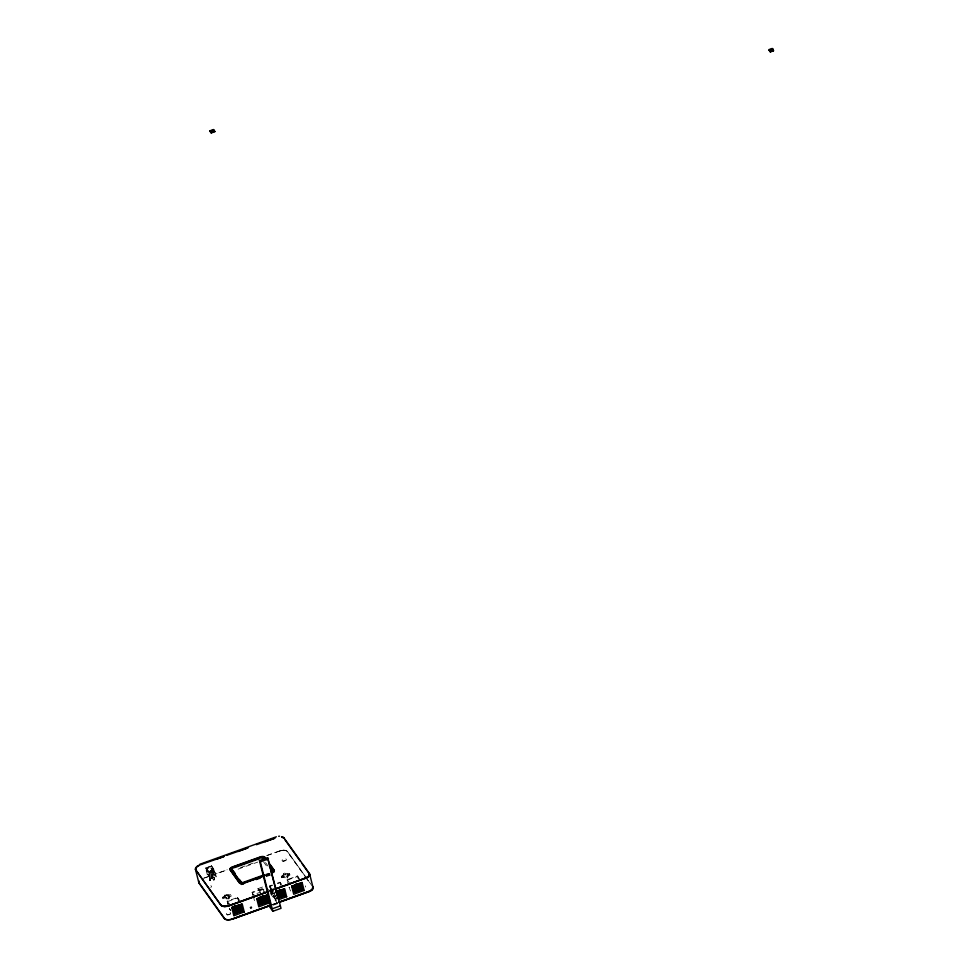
<?xml version="1.0" encoding="UTF-8"?>
<svg xmlns="http://www.w3.org/2000/svg" width="969" height="969" viewBox="0 0 969 969"><rect width="100%" height="100%" fill="white"/><g stroke="black" fill="none" stroke-linecap="round" stroke-linejoin="round"><path stroke-width="0.73" stroke-dasharray="4.84 3.63" d="M213.047 877.224L210.358 878.895L207.257 874.498M213.216 877.466L211.848 878.314L210.963 875.988C213.459 873.408 213.41 879.997 212.599 875.407M214.343 879.028C213.931 880.809 212.235 880.361 214.331 879.162M224.651 895.005L224.99 895.501A2.641 1.32 -14.2 0 0 224.142 896.543C221.259 896.47 222.991 900.661 225.087 898.626A2.641 1.32 -14.2 0 0 226.77 898.76L228.95 898.905L228.43 896.87A2.641 1.32 -14.2 0 0 229.29 895.828L230.804 894.666L228.636 894.92A2.641 1.32 -14.2 0 0 226.952 894.787L224.772 894.641L225.292 896.688A2.641 1.32 -14.2 0 0 224.433 897.718L222.834 898.723M229.084 898.626L228.732 898.057A2.641 1.32 -14.2 0 0 229.592 897.015L231.155 896.192L230.852 895.005M285.492 877.672A2.641 1.32 -14.2 0 1 283.808 877.539L281.591 877.72L283.166 876.63A2.641 1.32 -14.2 0 1 284.014 875.601C281.434 873.372 286.436 871.688 285.976 874.886A2.641 1.32 -14.2 0 1 287.66 875.019L289.888 874.837L288.314 875.928A2.641 1.32 -14.2 0 1 287.454 876.969C288.786 878.689 284.196 878.859 285.189 876.485A2.641 1.32 -14.2 0 1 283.505 876.351M289.913 875.007L289.343 873.457L287.369 873.832A2.641 1.32 -14.2 0 0 285.673 873.699M209.946 879.125C211.169 881.063 208.335 879.404 209.861 879.367C212.453 885.484 205.016 864.239 209.425 879.816M210.394 880.458L209.122 875.043M271.962 889.215L273.621 895.719L271.998 889.324M273.585 895.61L274.409 897.754L273.403 895.308M212.574 877.018L211.799 877.732L212.623 877.175M209.776 880.252L209.461 879.367M222.567 897.355L224.784 897.439A2.641 1.32 -14.2 0 0 226.467 897.573L227.485 898.202L228.781 897.439M224.953 896.192L226.08 895.368L227.255 895.974A2.641 1.32 -14.2 0 1 228.938 896.107L231.191 896.01M289.574 873.917L288.011 874.741A2.641 1.32 -14.2 0 1 287.163 875.782L286.715 877.018L285.189 876.485M227.8 902.999L228.054 904.041L227.182 901.194L237.587 897.464L239.827 900.71M271.792 893.164L270.339 886.877M276.238 900.419L271.623 893.963L271.853 893.139M274.251 893.018L271.623 893.963L271.889 893.224L273.621 895.719M289.101 887.689C289.137 885.036 289.61 891.868 291.79 891.456M252.848 894.072L253.248 895.441M272.192 885.024L269.6 885.957L270.787 889.13M209.837 880.627L209.486 879.804M285.867 860.399L282.9 861.114M230.174 914.082L227.218 914.809M205.646 868.091L211.545 865.971M205.598 867.921L207.754 870.937L213.652 868.818L215.324 875.395L209.413 877.514M206.797 871.422L206.869 871.397A3.101 2.641 -35.6 0 1 209.086 867.752A3.101 2.641 -35.6 0 1 212.623 869.326L212.017 866.637L206.118 868.757L206.797 871.422L209.449 875.019L210.358 878.895M209.389 875.043L209.449 875.019A3.101 2.641 -35.6 0 1 211.678 871.373A3.101 2.641 -35.6 0 1 215.215 872.948L216.257 876.775L212.029 878.023L212.114 876.933L212.877 877.526L212.102 878.059L211.484 874.716M203.042 878.423L227.17 869.75M266.899 855.482L279.678 850.903A6.347 3.161 -14.2 0 1 287.514 851.497L311.873 885.569M204.495 878.023L227.255 869.871M266.935 855.603L279.75 851.012A6.08 3.028 -14.2 0 1 287.26 851.581L304.678 875.976M212.768 875.649L210.963 875.988M240.518 867.606L254.532 862.58M238.095 869.157L257.718 862.107M265.772 874.28L268.583 873.275M265.93 874.898L270.133 873.384M264.828 875.407L270.436 873.396M264.9 875.697L270.508 873.687M265.93 876.061L270.133 874.559M266.318 876.606L270.521 875.092M283.711 874.413A2.641 1.32 -14.2 0 0 282.863 875.455L281.289 876.267L281.555 877.635M263.919 889.215L258.457 891.165L257.839 888.694L266.027 885.763M252.788 894.871L252.122 892.243L262.526 888.5L264.767 891.759M277.4 883.159L279.993 882.226L282.233 885.472M299.712 879.198L297.471 875.952L287.066 879.682L288.411 884.963M227.485 901.618L237.889 897.875L238.556 900.552M262.829 888.924L252.424 892.655L253.103 895.332M272.495 885.448L269.903 886.381L271.926 894.387M277.703 883.583L280.295 882.65M287.369 880.106L297.774 876.376M227.86 902.139L229.556 904.392M238.192 898.42L238.713 900.685M280.61 883.195L281.119 885.424L280.671 883.171M298.077 876.921L298.597 879.162M256.918 893.43L260.709 892.061M274.687 888.343L272.664 889.07L273.864 893.806L277.025 898.239M269.854 890.886L274.106 889.36M269.866 890.947L274.191 889.481M269.976 891.189L274.239 889.663M271.599 893.878L269.6 885.957L273.476 891.383M273.234 904.234L277.485 902.708M271.829 904.804L277.57 902.817M271.926 904.985L277.594 902.938M273.282 905.191L277.534 903.653M212.344 878.108L211.387 877.684M213.919 878.992C213.701 880.215 212.901 878.98 214.101 879.125M210.927 873.226C216.014 868.042 204.386 872.245 212.054 872.391M281.337 876.606L283.505 876.351L283.808 877.539M210.249 880.106L207.754 870.937M209.752 871.591L210.976 870.889M287.539 851.618L304.944 875.952M305.816 877.163L310.165 883.256M305.526 877.139L309.898 883.28M285.976 874.886L284.292 874.413L284.014 875.601M289.44 882.892L287.066 879.682L287.963 882.565M265.554 862.592L268.074 866.104M263.544 861.841L267.735 867.703M270.508 888.815L269.6 885.957M268.546 889.288L276.977 901.073M270.036 892.958L278.491 904.792M257.839 888.694L260.358 892.231M252.122 892.243L253.03 895.15L252.122 892.243L254.496 895.441M211.496 865.801L213.652 868.818M212.344 868.66L215.288 872.924M211.097 868.369L213.519 871.749M213.168 872.379L216.257 876.775M213.071 873.796L213.18 873.941A1.381 1.175 -35.6 0 0 212.865 872.209A1.381 1.175 -35.6 0 0 210.988 872.875A1.381 1.175 -35.6 0 0 211.533 874.535L211.436 874.377A1.381 1.175 -35.6 0 1 210.879 872.73A1.381 1.175 -35.6 0 1 212.756 872.052A1.381 1.175 -35.6 0 1 213.071 873.796C218.037 893.454 209.207 858.28 214.258 877.502M207.451 871.034L209.861 874.401M228.514 906.463L227.182 901.194L229.205 904.029M230.949 910.63L229.411 908.486L231.228 912.023M273.343 895.332L274.348 897.779M227.182 901.194L228.078 904.089M297.471 875.952L298.137 878.592M288.011 874.741L288.314 875.928M287.369 873.832L287.66 875.019M287.502 876.351L287.793 877.454M287.163 875.782L287.454 876.969M283.384 873.917L283.675 875.104M282.863 875.455L283.166 876.63M279.993 882.226L280.659 884.867M274.215 892.413L276.262 900.54M253.442 896.664L254.447 900.661M237.587 897.464L238.253 900.092M229.29 895.828L229.592 897.015M228.636 894.92L228.938 896.107M228.43 896.87L228.732 898.057M226.952 894.787L227.255 895.974M226.467 897.573L226.77 898.76M224.99 895.501L225.292 896.688M224.784 897.439L225.087 898.626M224.142 896.543L224.433 897.718M211.436 874.377L212.853 879.731M263.193 889.445L263.653 891.71M279.69 850.964A6.347 3.161 -14.2 0 1 287.527 851.557M279.775 851.073A6.08 3.028 -14.2 0 1 287.272 851.642M210.818 885.763A2.204 1.102 -14.2 0 1 210.745 887.459M305.296 885.908A2.204 1.102 -14.2 0 1 305.247 887.01M229.447 908.377L229.278 909.176L229.411 908.486M211.533 865.923L205.622 868.042L207.293 874.619L213.192 872.5L211.533 865.923M283.105 861.15A2.204 1.102 -14.2 0 0 286.376 859.6A2.204 1.102 -14.2 0 0 283.178 859.188A2.204 1.102 -14.2 0 0 283.105 861.15M227.412 914.845A2.204 1.102 -14.2 0 0 230.683 913.295A2.204 1.102 -14.2 0 0 227.497 912.883A2.204 1.102 -14.2 0 0 227.412 914.845M211.399 875.116A2.253 1.926 -35.6 0 0 213.677 872.027A2.253 1.926 -35.6 0 0 209.982 872.088A2.253 1.926 -35.6 0 0 211.399 875.116M208.989 871.749A2.253 1.926 -35.6 0 0 211.266 868.648A2.253 1.926 -35.6 0 0 207.572 868.721A2.253 1.926 -35.6 0 0 208.989 871.749"/><path stroke-width="1.45" d="M261.036 896.991L264.367 901.994L261.012 896.797M263.096 896.252L266.003 901.412L263.035 896.095M295.969 884.212C304.835 900.08 294.322 879.804 296.926 885.533L296.344 884.2M210.673 132.208L211.412 132.123L210.685 131.929M210.576 130.936L211.23 132.983L214.827 131.675M210.927 131.409L210.237 131.59L211.06 132.571M309.644 875.08L309.692 874.438M234.534 913.815L233.238 908.716L234.534 913.815L242.783 910.848L241.487 905.749C239.767 907.287 234.837 904.138 235.443 908.001L233.42 908.728M259.474 904.864L258.178 899.753L259.474 904.864L267.723 901.897L266.427 896.797L264.186 897.682L262.599 895.465M298.682 883.994L299.13 885.133L301.383 884.249L302.667 889.348L294.419 892.304L292.917 889.748M260.176 897.1L263.568 902.248L260.176 897.185M209.982 130.803L213.519 129.543L214.621 131.215M209.958 130.912L211.327 132.317M210.879 131.893L211.194 132.172M211.375 132.135L210.939 131.336M232.439 907.711L232.669 908.643M234.861 907.868L234.728 906.839L232.306 907.711L232.56 908.74L234.982 907.868M264.452 896.216L264.682 897.149M292.323 886.199L292.565 887.144M299.276 883.667L299.53 884.697L301.953 883.825L301.698 882.795L299.276 883.667L299.639 884.6M210.394 131.215L211.593 132.547L210.564 130.863M196.113 867.546L195.532 869.629M309.05 876.158L307.924 877.187L309.39 875.491M257.996 899.583L260.152 903.144M258.832 899.28L260.976 902.854M278.212 896.664L276.31 893.006M279.036 896.361L276.746 892.849M279.871 896.059L277.97 892.413M280.707 895.768L277.679 891.02M281.531 895.465L278.66 890.354M282.367 895.162L279.435 890.075L282.718 895.368M236.109 905.664L239.416 910.945L236.097 905.954M233.396 909.915L235.261 912.435L233.057 908.534M233.505 908.377L236.036 912.168L233.892 908.244M234.328 908.086L236.896 911.853L234.728 907.941M235.164 907.783L237.732 911.563L234.825 906.415M235.261 906.245L238.568 911.26L235.661 906.112M237.756 905.361L241.063 910.363L238.156 905.216M259.268 899.123L261.836 902.902L259.668 898.99M260.104 898.832L262.672 902.599L260.491 898.687M261.872 896.7L265.191 901.691L262.139 896.337M279.363 896.591L276.407 891.48M283.505 894.871L280.15 890.014M292.953 887.035L295.145 890.935L293.292 888.416M294.612 886.441L296.793 890.354L294.225 886.574M295.048 886.284L297.64 890.039L294.709 884.903M298.5 889.724L295.279 884.382L298.488 889.506M296.817 884.152L300.111 889.154L297.204 884.007M297.64 883.849L300.947 888.852L298.04 883.704M210.14 131.336L213.483 129.967M769.241 50.376L771.251 49.637M773.238 49.855L772.22 48.45L768.962 49.589L770.307 51.963L773.577 50.776L772.232 49.08M260.697 903.06L258.444 899.426M196.622 867.013L197.216 866.395M238.168 905.736L239.464 906.475M239.246 906.633L241.487 905.749M263.108 896.773L264.404 897.524M262.696 896.398L263.629 896.131L264.186 897.682L266.427 896.797M280.731 890.45L281.87 891.25L281.095 889.857M281.664 891.407L283.905 890.523L285.201 895.622L276.94 898.578M294.879 885.363L298.052 884.225M299.348 884.976L298.21 884.176M299.13 885.133L301.383 884.249M275.656 889.142L307.888 877.066M278.067 890.874L280.949 896.046M280.174 890.123L283.554 895.041M210.164 131.033L210.903 131.723M198.79 865.499L197.955 865.923A6.347 3.161 -14.2 0 1 198.766 865.438L198.815 865.62M302.158 863.791L309.123 873.59A6.08 3.028 -14.2 0 1 305.344 878.217L275.523 888.852L307.185 877.66M214.549 131.251L210.915 132.547M210.782 131.639L210.443 131.869M773.395 50.945L772.293 48.971M199.747 864.287L276.383 836.78M199.662 865.075L223.875 856.523M226.625 855.397L248.003 847.863L238.083 851.485M256.434 844.689L274.966 838.185L265.046 841.807M216.79 859.128L223.887 856.584M234.365 867.691L259.595 858.631M269.624 905.191L271.32 907.541L259.438 860.593L267.626 857.662L281.022 908.328L272.834 911.272L268.607 905.361M259.438 860.593L260.334 861.853L268.522 858.909M264.38 874.777L243.352 882.323A2.156 1.078 -14.2 0 1 240.7 882.129L231.47 869.217A2.156 1.078 -14.2 0 1 232.814 867.582L260.843 857.517A2.156 1.078 -14.2 0 1 263.495 857.722M264.537 875.395L243.51 882.941A2.156 1.078 -14.2 0 1 240.857 882.747L231.627 869.835A2.156 1.078 -14.2 0 1 232.972 868.2M263.423 875.915L243.813 882.965A3.634 1.817 -14.2 0 1 239.319 882.614L230.089 869.714A3.634 1.817 -14.2 0 1 232.354 866.952L260.382 856.887A3.634 1.817 -14.2 0 1 264.876 857.226L266.548 859.576M263.507 876.206L243.885 883.256A3.634 1.817 -14.2 0 1 239.391 882.904L230.162 870.005A3.634 1.817 -14.2 0 1 232.427 867.231L260.455 857.165A3.634 1.817 -14.2 0 1 264.949 857.517M256.119 879.586L260.322 878.084M268.437 891.407L228.696 905.676A6.347 3.161 -14.2 0 1 220.944 905.191L195.714 869.908A6.347 3.161 -14.2 0 1 196.065 867.364M268.522 891.516L228.72 905.724A6.08 3.028 -14.2 0 1 221.198 905.094M268.558 891.698L228.829 905.967L222.482 906.245L223.233 906.439M232.003 907.105L234.195 906.318M236.92 905.652L240.288 910.618L236.896 905.543M260.201 897.294L261.145 898.372L260.6 897.149M278.902 890.584L281.591 895.78M231.833 907.771L242.202 903.907L244.249 912.035M275.547 892.074L284.607 888.682L286.667 896.809M291.717 886.26L302.086 882.408L304.145 890.535M238.531 905.518L235.806 907.032L235.443 906.257M241.814 904.307L239.379 905.167L239.646 906.197L242.068 905.325L241.693 904.38M263.471 896.567C260.831 895.513 259.922 899.947 260.189 898.275M266.754 895.344L264.319 896.216L264.585 897.246L267.008 896.373L266.632 895.429M277.933 891.371L280.949 890.293M298.416 884.019C295.775 882.965 294.867 887.398 295.145 885.727M259.934 897.912L263.725 896.555M281.204 890.269L277.667 892.001L277.958 891.444M235.443 908.001L235.624 907.02M238.64 905.93L239.27 905.712M260.019 898.263L260.746 898.081L260.382 897.306L260.564 898.057M263.58 896.979L264.21 896.749M277.679 892.752L278.042 891.783M281.046 890.705L281.676 890.475M294.964 885.702L295.69 885.533L295.327 884.745L295.509 885.509M298.525 884.431L299.155 884.2M235.37 907.638L234.789 906.269L235.37 907.638L239.307 906.221L242.783 910.848M276.952 892.703L276.371 891.335L276.952 892.703L281.725 890.983L285.201 895.622M233.238 908.716L235.273 907.989M258.178 899.753L260.213 899.026M281.87 891.25L283.905 890.523M294.419 892.304L293.123 887.204L295.157 886.478M258.36 899.777L260.382 899.05M295.339 886.502L293.123 887.204M234.619 913.476L242.48 910.654L241.281 905.906M259.559 904.525L267.723 901.897M277.025 898.239L284.886 895.417L283.687 890.681M294.503 891.964L302.667 889.348M244.224 911.914L233.856 915.778L231.797 907.65M269.164 902.963L258.796 906.814L256.737 898.687L267.141 894.956L269.188 903.084M278.866 899.607L286.642 896.688M304.109 890.414L293.74 894.266L291.681 886.138M199.348 883.159L224.59 918.503A6.08 3.028 -14.2 0 0 232.088 919.072L270.387 905.252M312.151 889.3A6.08 3.028 -14.2 0 1 308.699 891.492L278.902 902.2L308.784 891.613A6.347 3.161 -14.2 0 0 312.745 886.78M232.088 919.072L270.472 905.373M232.185 919.254L270.508 905.494M279.024 902.43L308.82 891.734A6.347 3.161 -14.2 0 0 312.769 886.901M272.216 908.801L280.404 905.858M211.484 130.779L212.647 130.367M212.683 130.924L212.041 131.081M211.945 131.457L213.119 131.033M212.78 130.403L213.18 131.045L211.521 130.96M211.557 132.208L210.818 132.414L210.309 130.96M771.179 49.443L769.047 50.291L770.5 51.926M773.286 49.94L772.668 49.153M772.996 50.218L770.016 51.309M773.48 50.388L772.499 48.922M243.51 884.116L242.759 884.091M293.389 886.877L295.957 890.644L293.777 886.732M224.093 906.669L227.885 906.257M278.624 836.259L279.544 836.199M235.697 906.621L235.079 907.214M279.908 896.373L277.582 892.558M281.882 837.022L284.147 838.209A6.347 3.161 -14.2 0 0 281.87 836.962L283.263 837.482M198.863 882.795L195.496 869.508L220.993 905.361L222.519 906.366M277.122 891.734L277.4 892.643M284.135 838.149L309.377 873.493A6.347 3.161 -14.2 0 1 305.417 878.265L305.453 878.447M284.753 839.457L300.426 861.417M269.067 863.088L274.106 870.126A3.634 1.817 -14.2 0 1 271.841 872.899M269.976 864.554L274.179 870.416A3.634 1.817 -14.2 0 1 273.319 872.463M270.206 867.11L272.725 870.622A2.156 1.078 -14.2 0 1 271.381 872.257M269.527 866.552L272.883 871.24A2.156 1.078 -14.2 0 1 272.132 872.609M263.507 895.731L264.585 897.246M233.493 871.155L235.176 873.493M239.367 879.367L241.887 882.88M241.547 884.479L232.318 871.567A1.902 0.945 -14.2 0 1 232.984 870.368M199.081 881.245A6.347 3.161 -14.2 0 0 199.093 883.244L224.36 918.648A6.347 3.161 -14.2 0 0 232.16 919.133M213.701 129.894L214.827 131.627M211.387 130.9L211.86 131.518M276.649 894.387L278.176 896.943M258.348 900.964L259.813 903.435M772.584 49.031L773.068 50.315M312.975 887.229L309.608 873.953L309.717 874.559M301.165 884.406L302.364 889.142L299.191 884.709L292.444 887.229L292.19 886.211L294.612 885.339L294.879 886.356M267.626 857.662L278.018 898.735M260.334 861.853L272.834 911.272M266.221 896.955L267.42 901.703L264.246 897.27L257.5 899.789L257.245 898.76L259.668 897.888L259.934 898.917M199.117 883.365A6.347 3.161 -14.2 0 1 199.105 881.366M199.142 882.783A6.08 3.028 -14.2 0 1 199.13 881.814A6.08 3.028 -14.2 0 0 199.117 882.723M308.723 891.553A6.08 3.028 -14.2 0 0 312.502 886.926A6.08 3.028 -14.2 0 1 312.502 888.791M281.713 837.107A6.08 3.028 -14.2 0 1 283.033 837.543M283.517 837.858A6.08 3.028 -14.2 0 1 283.881 838.246M309.111 873.529A6.08 3.028 -14.2 0 1 305.332 878.156M195.968 869.811A6.08 3.028 -14.2 0 1 196.307 867.388M196.792 866.88A6.08 3.028 -14.2 0 1 197.397 866.395M198.1 865.947A6.08 3.028 -14.2 0 1 198.887 865.535M196.574 866.831A6.347 3.161 -14.2 0 1 197.204 866.334M261.315 858.037A2.156 1.078 -14.2 0 1 263.653 858.34M250.45 907.565C251.25 909.855 252.376 905.664 250.45 907.565M284.22 889.07L281.797 889.942L282.052 890.971L284.486 890.099L284.22 889.07M297.762 885.23L297.168 883.873L297.762 885.23M262.805 897.779L262.224 896.422L262.805 897.779M261.981 898.081L261.388 896.725L261.981 898.081M236.206 907.335L235.612 905.979L236.206 907.335"/></g></svg>
